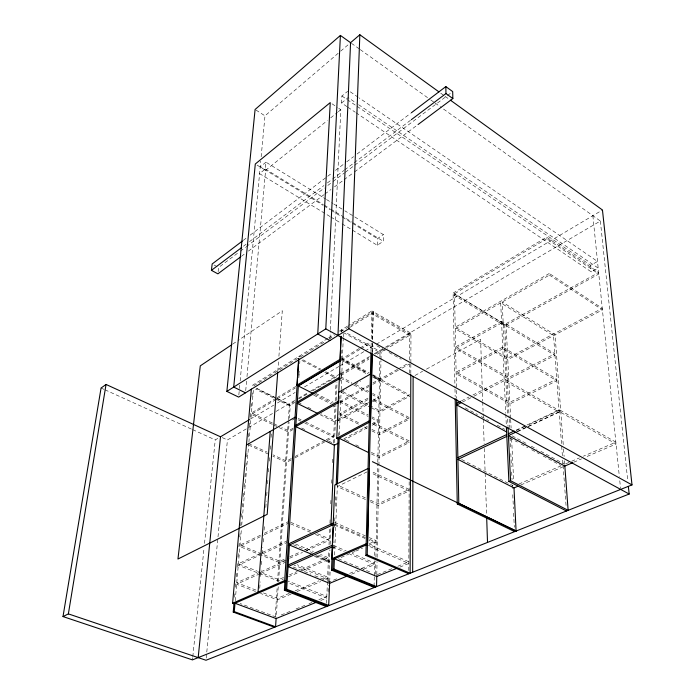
<?xml version="1.0" encoding="UTF-8"?>
<svg xmlns="http://www.w3.org/2000/svg" width="695" height="695" viewBox="0 0 695 695"><rect width="100%" height="100%" fill="white"/><g stroke="black" fill="none" stroke-linecap="round" stroke-linejoin="round"><path stroke-width="0.52" stroke-dasharray="3.48 2.61" d="M408.799 570.508L409.173 481.6M409.624 373.163L409.659 364.484M409.676 360.149L409.781 335.207L371.921 313.723M410.815 373.589L410.849 363.824M410.858 362.738L410.962 333.174L373.119 311.638L372.424 340.116M376.794 574.704L377.046 561.734M377.124 557.407L378.897 466.588M378.923 465.502L380.964 360.627M380.982 359.55L381.129 351.983L345.406 332.384M342.062 223.851L377.289 245.283L383.249 241.269L383.379 234.589L344.85 210.82M374.075 586.276L374.275 576.728M374.301 575.668L374.605 560.822M374.718 555.514L374.979 542.786L369.036 540.189M375.561 574.096L375.83 561.047M375.908 557.112L377.793 463.357M377.811 462.271L379.904 358.064M379.93 356.978L380.017 352.634L344.294 333.07M377.289 245.283L377.437 238.62L383.379 234.589M372.112 353.13L372.398 341.202M372.251 352.261L372.537 340.481M372.563 339.412L373.241 311.56L371.999 310.856L348.569 325.451M370.974 351.661L371.191 342.991M371.304 338.717L371.999 310.856M341.202 332.088L341.288 329.986L342.513 330.664M341.262 332.088L341.358 329.943L342.583 330.62M333.583 548.981L333.913 540.918M334.469 527.297L334.929 515.968M335.32 506.203L335.807 494.267M338.178 436.165L338.369 431.413M338.795 420.979L339.238 410.015M339.673 399.321L339.898 393.865M340.533 381.034L340.924 371.382M341.41 359.584L341.801 349.933M334.547 555.001L337.362 484.997L365.544 497.968M339.36 435.07L341.141 390.772M341.184 389.695L343.261 337.831M343.304 336.754L343.434 333.513M326.511 603.33L327.441 581.689M327.493 580.612L328.796 550.318M329.022 544.906L329.725 528.678M329.951 523.266L330.142 518.939M330.794 503.788L330.976 499.462M331.68 483.233L331.863 478.907M332.558 462.679L332.749 458.353M333.4 443.202L335.025 405.333M335.216 401.006L336.006 382.615M328.127 592.044L328.405 585.546M328.587 581.22L329.925 549.815M330.151 544.402L330.889 527.079M334.477 442.637L336.033 405.819M336.267 400.407L337.049 382.007M329.699 581.576L330.108 571.829M330.003 338.352L330.36 330.768M330.412 329.682L340.811 109.706L338.17 107.925M346.97 106.63L341.584 102.982L341.905 95.997L347.682 91.28M298.867 375.161L299.067 371.973M298.833 377.793L299.241 371.304M299.719 363.728L299.875 361.278M278.226 586.797L276.219 617.073L240.149 603.529M278.582 581.394L289.129 422.456M289.415 418.129L290.275 405.159L256.533 388.557M275.229 616.422L277.253 586.163M277.54 581.845L288.303 420.849M288.373 419.763L289.398 404.447L294.072 401.71M277.791 371.417L278.591 360.592M278.912 356.257L282.292 310.778L238.133 340.437M259.739 588.335L260.225 581.871M260.625 576.476L261.112 570.013M261.52 564.618L261.919 559.232M262.328 553.837L262.814 547.373M263.223 541.978L263.7 535.515M264.109 530.12L264.517 524.734M265.811 507.48L266.298 501.008M266.698 495.622L267.028 491.313M267.592 483.763L267.992 478.368M268.478 471.905L268.887 466.51M269.295 461.124L269.695 455.729M270.181 449.265L270.59 443.87M271.076 437.407L271.397 433.089M235.214 600.827L241.356 529.599M241.73 525.281L248.801 443.254M248.897 442.176L253.362 390.364M234.519 597.248L234.919 592.653M235.388 587.258L235.953 580.785M236.291 576.815L236.76 571.438M237.134 567.137L237.594 561.76M238.003 557.06L238.437 552.082M238.906 546.704L239.41 540.875M239.74 537.026L240.253 531.171M240.722 525.776L241.052 521.971M241.469 517.149L241.886 512.293M242.355 506.916L242.781 502.051M243.25 496.656L243.71 491.261M244.084 486.952L244.501 482.182M244.97 476.805L245.344 472.496M245.865 466.458L246.273 461.749M246.708 456.745L247.081 452.436M248.419 437.007L248.793 432.698M249.331 426.548L249.722 421.943M250.165 416.844L250.565 412.257M251.034 406.879L251.408 402.579M251.946 396.35L252.25 392.892M330.012 216.519L259.574 173.654L265.342 168.998L265.959 162.161L325.59 198.944M245.717 390.677L246.595 380.956M246.986 376.638L265.603 170.327L327.293 120.6M238.845 394.942L239.349 389.556M239.454 388.479L239.758 385.247M240.157 380.938L260.747 161.101M261.155 156.792L264.986 115.839L339.872 51.83M206.198 658.087L227.439 439.961L275.107 411.979M192.454 659.894L192.68 657.739M192.793 656.662L204.078 547.747M204.521 543.429L215.25 439.909L218.751 437.833M218.117 271.728L218.595 267.488L239.401 251.859M340.689 51.126L350.567 42.682M265.959 162.161L260.217 166.835L322.975 205.268M341.584 102.982L348.204 97.604L356.266 103.103M330.672 117.872L337.431 112.425M338.274 111.747L340.811 109.706M243.198 240.418L246.647 237.794M250.096 235.179L326.841 176.921M327.701 176.269L332.01 172.994M335.459 170.379L345.806 162.526M346.675 161.865L353.573 156.636M357.022 154.012L410.476 113.433M243.441 246.212L246.039 244.258M249.505 241.643L323.931 185.548M327.388 182.941L331.715 179.675M332.584 179.023L343.834 170.544M344.703 169.893L353.355 163.368M354.215 162.717L410.476 120.322M240.27 251.208L245.474 247.298M246.334 246.647L324.374 188.015M327.84 185.409L332.175 182.151M333.044 181.499L344.312 173.029M345.18 172.377L353.851 165.862M354.719 165.21L446.624 96.153M447.493 95.502L450.959 92.895M241.382 256.325L244.857 253.727M248.341 251.13L324.052 194.652M324.921 194.001L331.011 189.457M334.495 186.859L343.2 180.37M344.068 179.718L353.642 172.577M354.511 171.926L417.165 125.187M232.729 344.068L237.238 341.045M327.727 338.439L251.607 385.847L252.806 386.437M328.631 337.874L334.052 334.495M339.473 331.115L347.665 326.016M253.718 385.873L324.443 341.897M329.03 339.047L334.547 335.615M340.706 331.793L373.241 311.56M350.106 327.258L373.085 313.002L410.954 334.521L387.567 348.212M276.219 398.166L251.408 413.012L272.927 423.29M277.131 397.618L297.347 385.517M359.159 348.516L342.435 358.524L369.158 372.763M360.088 347.96L370.305 341.844M453.105 293.082L546.609 237.16L598.638 272.501L504.683 324.417L453.105 293.082L454.973 387.88M276.115 399.503L251.295 414.333L272.831 424.602M277.036 398.956L295.418 387.975M360.045 349.359L342.374 359.914L368.168 373.632M360.974 348.803L371.2 342.696M546.73 238.715L453.131 294.584L504.752 325.894L598.795 274.038L546.73 238.715L546.609 237.16M250.365 419.059L273.691 405.202M277.427 402.987L295.158 392.458M304.497 386.915L339.021 366.413M339.959 365.857L364.223 351.453M365.153 350.897L375.422 344.807M376.351 344.251L602.461 209.994M276.037 411.431L294.732 400.459M298.468 398.261L309.683 391.676M310.622 391.129L339.594 374.118M340.524 373.571L369.497 356.561M374.171 353.816L384.457 347.778M385.386 347.231L600.35 221.036L442.202 108.107M298.746 398.965L309.032 392.936M312.776 390.738L339.89 374.84M340.828 374.292L368.88 357.847M375.43 354.007L382.91 349.62M386.646 347.43L410.962 333.174M294.932 402.431L289.311 405.715L255.586 389.139M340.776 375.595L368.845 359.167M377.272 354.241L386.629 348.76M292.465 420.023L295.262 418.425M340.984 392.301L346.57 389.113M354.884 384.361L360.54 381.138M549.293 273.483L455.199 327.223L507.732 358.099L602.27 308.302L549.293 273.483L549.415 275.098L602.435 309.901L507.802 359.636L455.225 328.787L549.415 275.098M339.898 401.58L369.115 385.099M372.885 382.971L379.479 379.253L372.798 375.7M293.229 428.146L288.573 430.761L281.727 427.495M397.479 369.349L380.608 378.871L372.972 374.796M398.417 368.828L408.73 363.007M339.838 402.926L369.08 386.463M372.85 384.344L379.453 380.625L372.772 377.072M293.142 429.458L288.486 432.073L277.722 426.939M333.14 406.94L334.999 405.897M398.409 370.209L380.582 380.243L372.937 376.177M402.162 368.098L409.659 363.876M357.117 106.344L590.672 265.281L597.518 261.45L359.211 97.952M355.953 112.703L591.323 271.919L598.187 268.105L357.161 103.72M367.985 398.139L340.229 413.516L360.366 423.611M367.95 399.625L340.168 414.993L359.367 424.593M415.019 375.465L422.621 371.278M426.426 369.175L480.593 339.316L482.695 400.893M338.248 419.302L335.398 420.866L321.116 413.786M339.203 418.772L368.671 402.561M372.468 400.468L379.123 396.81L372.546 393.379M337.24 421.187L368.637 403.951M372.442 401.866L379.096 398.209L372.511 394.777M291.283 458.561L286.566 461.098L272.996 454.851M295.054 456.528L325.234 440.274M326.172 439.77L333.722 435.704L305.904 422.16M291.196 459.916L286.47 462.444L272.892 456.207M294.967 457.883L326.111 441.151M327.058 440.639L333.661 437.094L304.862 423.09M343.834 438.823L367.36 426.322M372.068 423.82L378.653 420.319L371.99 416.931M342.835 440.726L367.325 427.746M372.034 425.244L378.627 421.752L371.955 418.364M461.497 400.85L469.09 396.958M472.887 395.012L504.188 378.957L559.049 410.424L526.914 425.557M462.488 402.058L472.93 396.715M473.886 396.228L504.266 380.686L559.171 412.118L517.262 431.804M367.03 471.879L337.292 486.578L365.501 499.531M260.486 535.167L240.018 545.089L279.92 561.221L284.854 558.98M264.378 533.274L288.738 521.459M260.364 536.696L239.888 546.6L259.852 554.653M264.265 534.803L288.642 523.014M516.203 430.083L526.011 425.462M526.992 425.001L559.353 409.746L615.866 442.185L583.392 456.198M516.203 430.596L525.941 426.009M517.28 431.465L527.097 426.852M528.078 426.391L559.492 411.622L616.048 444.027L585.511 457.162M287.522 540.701L238.411 563.723L257.55 571.264M261.867 554.236L238.281 565.261L278.599 581.116L283.482 578.978M262.849 553.776L287.426 542.282M289.798 556.738L300.657 551.813M304.601 550.014L329.291 538.816L317.424 533.734M284.759 560.474L279.824 562.715L260.851 555.062M289.702 558.241L302.542 552.429M306.495 550.64L329.221 540.345L315.365 534.429M260.069 572.159L236.778 582.697L257.61 590.698M261.042 571.724L286.279 560.309M259.956 573.749L236.639 584.26L255.508 591.488M260.92 573.314L286.175 561.925M283.577 577.467L278.704 579.604L258.557 571.664M289.433 574.895L297.243 571.472M301.144 569.761L328.474 557.781L320.482 554.454M288.364 576.85L298.129 572.576M302.038 570.873L328.405 559.345L318.406 555.183M369.271 543.672L376.238 540.641L369.306 537.6M341.089 557.494L354.745 551.569M355.718 551.144L362.547 548.181M368.402 545.644L376.204 542.256L369.271 539.224M518.826 484.05L561.1 465.806M565.678 463.834L570.604 461.715M571.585 461.289L579.456 457.892M520.885 484.954L563.202 466.762M573.696 462.245L581.576 458.856M289.268 593.322L277.461 598.308L262.571 592.6M295.175 590.828L318.788 580.846M322.723 579.187L327.64 577.111L297.113 564.705M291.144 594.043L277.357 599.855L260.477 593.391M297.052 591.558L320.682 581.602M325.599 579.534L327.571 578.7L294.063 565.122M336.675 578.822L329.691 581.741L327.719 580.942M349.637 573.41L357.612 570.074M361.6 568.406L374.562 562.993L352.078 553.428M351.574 574.2L359.558 570.873M363.555 569.214L374.527 564.644L350.072 554.263M391.815 568.71L376.786 574.826L374.822 574.009M397.818 566.26L408.842 561.769L369.167 544.533M281.18 614.979L290.11 611.348M296.061 608.924L304.983 605.302M308.954 603.686L311.933 602.478M318.875 599.655L326.806 596.423L288.025 581.098M399.807 567.137L408.834 563.471L368.133 545.827M320.786 600.463L326.737 598.048L288.92 583.131M293.125 566.964L310.917 574.148M314.87 575.747L323.766 579.343M315.487 555.844L330.516 562.081M314.349 556.347L329.378 562.576M295.514 544.029L313.488 551.535M293.42 544.784L312.411 552.69M316.434 555.6L329.447 561.004M338.404 558.745L370.887 572.359M333.513 545.532L346.214 550.935M332.471 546.791L344.207 551.778M290.623 523.856L310.413 532.318M290.719 522.301L311.49 531.189M334.373 525.046L365.075 538.46M334.66 522.405L365.353 535.862M334.599 524.047L365.309 537.487M101.062 388.027L104.015 389.365M105.006 389.817L191.62 429.171M192.611 429.623L215.25 439.909M222.235 437.581L227.439 439.961M370.365 501.773L378.141 505.343L409.138 490.991L370.93 472.8M248.767 443.697L267.184 452.176M370.4 500.2L378.176 503.779L409.138 489.402L370.965 471.193M248.645 445.061L268.044 453.974M273.908 423.759L277.818 425.627M273.813 425.071L276.749 426.469M301.647 428.007L305.496 429.866M328.639 441.03L332.497 442.897M346.093 440.083L349.003 441.507M355.797 444.817L359.68 446.72M371.33 452.402L379.105 456.189L409.338 440.995L372.112 422.186M371.295 453.896L379.07 457.675L409.338 442.515L372.077 423.715M298.233 418.425L301.109 419.823M298.146 419.823L301.022 421.222M256.655 388.331L289.398 404.447M298.268 402.466L301.126 403.882M307.789 407.183L311.595 409.068M320.1 414.689L335.338 422.23M364.163 426.999L367.038 428.433M371.842 430.839L379.522 434.679L409.433 419.137L372.633 400.068M371.877 429.38L379.548 433.228L409.442 417.66L372.668 398.583M313.714 395.16L331.133 403.943M315.817 393.44L333.226 402.24M314.757 394.3L332.201 403.091M339.629 400.476L368.185 414.993M339.568 401.927L368.15 416.435M461.732 459.551L512.945 485.675M343.035 391.789L368.619 404.942M369.566 405.437L379.983 410.788L409.537 394.882L372.32 375.065M341.08 392.249L370.478 407.348M371.425 407.835L379.957 412.213L409.529 396.324L372.285 376.525M298.789 356.457L300.144 357.004M340.541 378.115L352.765 384.483M353.703 384.969L368.75 392.814M302.916 359.81L321.029 369.236M325.79 371.721L336.276 377.177M301.891 360.453L319.995 369.862M324.756 372.338L335.233 377.785M340.593 376.699L351.87 382.58M355.632 384.543L368.784 391.415M341.262 360.331L367.038 374.023M341.315 358.941L368.029 373.154M509.687 437.928L517.332 442.046M521.154 444.105L527.844 447.71M531.666 449.769L539.311 453.887M543.134 455.946L560.335 465.216M465.224 407.878L477.456 414.515M481.227 416.557L488.75 420.64M497.22 425.236L504.752 429.319M512.18 435.852L527.453 444.114M531.275 446.181L537.009 449.274M540.823 451.342L563.741 463.739M213.999 264.986L218.595 267.488M376.829 345.797L385.273 350.445M389.026 352.513L401.224 359.228M330.942 217.083L341.141 223.286M265.342 168.998L323.375 204.565M324.296 205.129L329.821 208.517M330.742 209.082L351.931 222.07M352.852 222.635L383.249 241.269M323.905 205.833L330.36 209.794M331.289 210.359L341.436 216.579M342.366 217.144L351.592 222.791M352.513 223.364L377.437 238.62M257.011 165.062L265.603 170.327M326.502 199.508L332.931 203.47M333.843 204.035L343.938 210.255M255.995 110.071L264.986 115.839M332.01 103.79L337.292 107.334M347.865 107.239L355.058 112.095M341.905 95.997L346.379 99.038M347.274 99.646L356.222 105.736M350.289 91.827L358.325 97.343M351.444 43.307L359.376 48.971M360.262 49.606L429.866 99.298M430.744 99.932L434.271 102.452M435.148 103.077L441.316 107.482M440.717 93.165L444.235 95.701M445.113 96.336L449.509 99.515M600.35 221.036L627.681 480.01M592.87 215.693L619.341 476.483M619.784 480.792L620.548 488.333M590.672 265.281L591.323 271.919M563.237 444.635L555.053 334.799L502.207 302.012L507.463 414.637M563.558 448.944L564.114 456.485M564.436 460.794L564.679 464.025M559.353 409.746L559.492 411.622M562.385 455.772L553.541 335.598L500.695 302.864L505.76 413.256M562.707 460.107L563.028 464.434M563.106 465.52L566.216 507.741M510.634 418.286L506.134 325.13L454.513 293.759L456.467 389.296M510.686 419.372L511.103 428.033M511.624 438.866L513.614 480.028M504.683 324.417L509.122 417.904M509.174 418.981L509.583 427.642M510.043 437.381L510.556 448.205M510.816 453.618L511.433 466.606M511.694 472.018L512.05 479.602M512.311 485.014L512.562 490.427M512.771 494.753L513.44 508.827M513.64 513.153L514.309 527.227M507.671 418.972L508.019 426.556M505.812 414.333L506.307 425.158M482.73 401.971L483.095 412.778M483.138 413.855L483.277 418.182M483.32 419.259L484.163 444.105M484.311 448.431L485.119 472.2M485.162 473.278L486.596 515.412M456.493 390.382L456.65 397.983M454.999 388.965L455.147 396.558M501.547 321.359L455.599 346.909L508.662 377.481L554.879 353.798L501.547 321.359M501.616 322.984L455.633 348.499L508.74 379.044L555.001 355.406L501.616 322.984M502.728 347.1L456.12 372.112L509.861 402.266L556.747 379.123L502.728 347.1M502.806 348.768L456.155 373.754L509.939 403.873L556.869 380.764L502.806 348.768"/><path stroke-width="1.04" d="M412.665 572.22L413.117 376.516M410.815 374.674L410.111 573.236L367.203 554.862L365.891 555.427L366.161 544.585M376.768 575.781L376.56 586.597L333.982 569.049L331.506 570.109L332.575 544.107M367.203 554.862L372.112 353.13M367.594 544.367L369.419 469.099L368.072 468.456L334.825 484.971L331.767 558.78L333.157 559.362L367.594 544.367L366.195 543.759L331.767 558.78M371.712 374.753L370.426 374.066L338.665 392.249L336.762 438.267L338.065 438.901L370.574 421.544L372.199 354.407M366.195 543.759L369.245 421.031M336.762 438.267L369.254 420.875L370.956 352.643M337.961 335.52L350.567 42.682L340.411 35.428L255.091 109.489L226.865 391.407L238.646 397.097L348.89 328.744L359.845 34.75L438.962 91.896M341.028 336.276L340.072 359.332L296.965 385.16L298.198 385.786L340.402 360.549M332.714 540.858L333.253 527.861M338.786 392.18L341.089 336.389M375.3 587.101L332.74 569.579L333.183 558.728M336.189 484.971L338.083 438.337M333.982 569.049L334.417 558.241M337.414 483.694L339.23 438.31L368.385 452.471M330.976 524.916L334.382 444.8M298.363 385.36L285.532 589.734L327.545 605.866L328.7 605.397L329.656 582.662M226.865 391.407L325.79 328.891L340.411 35.428M284.933 581.576L284.385 590.229L286.679 589.247L289.433 545.019L312.481 554.593M296.965 385.16L298.659 358.585M251.329 389.078L232.617 603.199L284.707 580.525L298.789 358.507M276.141 618.159L275.567 626.803L234.276 611.617L233.233 612.069L233.98 603.434M277.713 372.503L267.193 514.352L177.955 559.023L200.29 365.857L231.826 344.677M270.233 431.43L258.054 592.131L259.417 592.653M234.276 611.617L235.023 602.982M198.179 657.618L220.497 436.79L249.427 419.615M240.505 256.968L217.883 273.847L211.428 270.346L212.157 263.978L242.338 241.069M106.048 384.457L101.062 388.027L63.002 616.569L68.371 613.885L106.048 384.457L220.497 436.79M350.567 42.682L359.845 34.75M411.344 112.772L445.834 86.597L452.697 91.592L452.853 98.568L418.043 124.535M211.428 270.346L241.712 247.516M411.336 119.67L445.955 93.573L445.834 86.597M340.35 360.87L298.32 385.994L312.837 393.327M297.321 401.988L339.673 377.237M339.612 378.645L297.234 403.369L317.241 413.273M246.438 445.043L295.071 417.209L296.322 417.817M295.862 425.218L338.7 401.006M338.639 402.457L295.775 426.626L334.365 445.226L338.126 443.228M456.754 403.282L460.55 401.336M461.541 402.544L456.789 404.968L506.707 432.003M457.875 457.579L506.733 434.549M508.358 433.784L514.239 431.004M506.82 436.382L457.909 459.369L513.996 487.916L517.931 486.231M516.298 431.925L508.445 435.617L564.835 466.058L572.715 462.67M288.408 543.95L333.678 522.866M288.303 545.54L333.609 524.508M288.19 564.966L332.54 545.115M332.471 546.791L288.086 566.59L329.63 583.34L347.587 575.86M455.19 398.73L457.267 503.953L458.804 503.284L516.072 530.937L513.979 487.612M506.403 427.321L508.888 481.426L510.547 480.705L568.128 510.321L564.757 465.094M396.802 568.362L376.76 576.503L334.399 558.797M316.816 602.07L276.115 618.559L234.997 603.251M516.072 530.937L514.517 531.553L457.267 503.953M450.386 100.15L602.461 209.994L631.998 484.901L192.454 659.894L63.002 616.569M628.367 486.491L629.166 494.041L205.989 660.25L68.371 613.885M233.233 612.069L274.508 627.229M232.617 603.199L233.963 603.703L286.071 581.072L284.707 580.525M286.679 589.247L328.7 605.397M285.532 589.734L327.527 606.118M284.385 590.229L326.372 606.579M332.74 569.579L375.309 586.832M331.506 570.109L374.058 587.336M365.891 555.427L408.79 573.766M372.407 461.68L516.072 531.049M245.517 392.831L233.711 387.08L255.291 164.011L330.255 102.599L317.754 333.974L329.899 340.515M369.254 420.875L370.574 421.544M508.888 481.426L566.46 510.99M325.79 328.891L629.166 494.041M348.89 328.744L631.998 484.901M445.955 93.573L452.853 98.568M508.071 427.634L510.547 480.705M486.674 517.575L487.516 542.421M456.667 399.069L458.804 503.284"/></g></svg>
